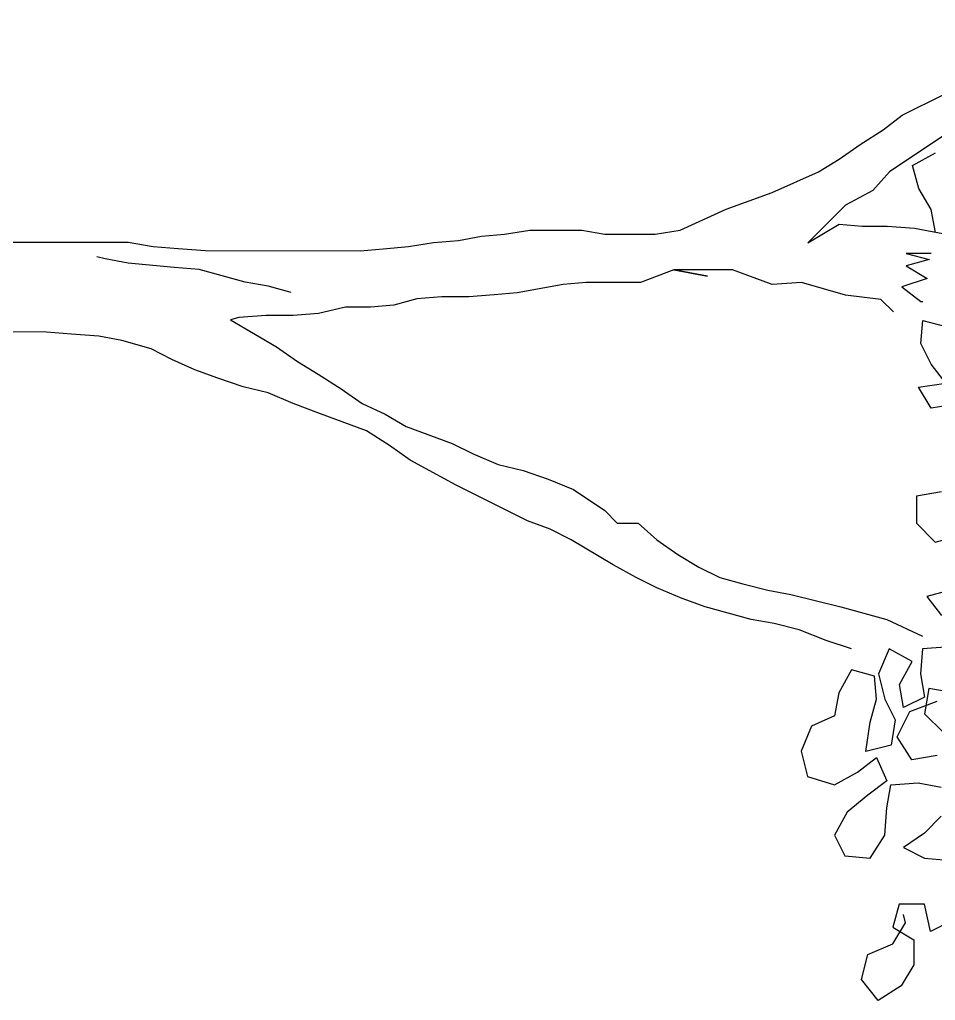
# Model space of a CAD drawing. Header units: feet. Extents: x 50754 to 76410, y 49660 to 67674.
# Drawn here: x 70100.73 to 70116.03, y 53461.13 to 53477.5 of the extents above; entities that cross this region are included whole.
import ezdxf

# ---------------------------------------------------------------- set-up
doc = ezdxf.new("R2010")
doc.units = ezdxf.units.FT
doc.linetypes.add('Amconstr', pattern=[9999, 9999, 0])
doc.layers.add('1_tree', color=3, linetype='Continuous')
doc.layers.add('MS GATE', color=1, linetype='Continuous')

# ---------------------------------------------------------------- blocks, each defined once
blk = doc.blocks.new('admin enlclave road')
at = {"layer": '1_tree', "color": 253}
for points in [[(44849.85661, -5386.27263), (44849.92797, -5386.26289), (44849.93792, -5386.26318), (44849.94776, -5386.26267), (44849.95842, -5386.26204), (44850.01843, -5386.25385), (44850.02724, -5386.25182), (44850.03686, -5386.24968), (44850.04637, -5386.24673), (44850.05599, -5386.24459), (44850.06469, -5386.24175), (44850.0735, -5386.23972), (44850.08301, -5386.23677), (44850.10328, -5386.234), (44850.11243, -5386.23441), (44850.13189, -5386.23175), (44850.1414, -5386.2288), (44850.15813, -5386.21825), (44850.17509, -5386.20933), (44850.19182, -5386.19879), (44850.19927, -5386.19281), (44850.2066, -5386.18603), (44850.21475, -5386.17914), (44850.22127, -5386.17246), (44850.23638, -5386.16214)], [(44850.35964, -5386.10897), (44850.34291, -5386.11951), (44850.33547, -5386.12548), (44850.32791, -5386.13064), (44850.31873, -5386.13603), (44850.31025, -5386.14049), (44850.3027, -5386.14565), (44850.2933, -5386.14941), (44850.28482, -5386.15387), (44850.26764, -5386.16118), (44850.25894, -5386.16402), (44850.25036, -5386.16767), (44850.23045, -5386.18525), (44850.23045, -5386.18525), (44850.2194, -5386.19502), (44850.2139, -5386.20321), (44850.20414, -5386.21032), (44850.19153, -5386.22691), (44850.2027, -5386.21795), (44850.21173, -5386.21755), (44850.22146, -5386.21622), (44850.23212, -5386.21559), (44850.2504, -5386.2164)], [(44850.24045, -5386.2161), (44850.23761, -5386.20741), (44850.23163, -5386.19996), (44850.22798, -5386.19137), (44850.23624, -5386.18529)], [(44850.25763, -5386.2815), (44850.24812, -5386.28445), (44850.24215, -5386.277), (44850.25247, -5386.27394), (44850.2458, -5386.26742), (44850.24064, -5386.25986), (44850.24023, -5386.25083), (44850.24948, -5386.25204)], [(44850.23993, -5386.22444), (44850.2302, -5386.22576), (44850.23945, -5386.22698), (44850.23086, -5386.23063), (44850.23964, -5386.23439), (44850.23035, -5386.23896), (44850.23842, -5386.24364), (44850.23923, -5386.24353)], [(44850.22843, -5386.24914), (44850.2229, -5386.24493), (44850.2089, -5386.24519), (44850.1912, -5386.24265), (44850.17996, -5386.24501), (44850.16378, -5386.24144), (44850.14107, -5386.24454), (44850.15438, -5386.2452), (44850.14107, -5386.24454), (44850.12876, -5386.25118), (44850.10767, -5386.25406), (44850.09886, -5386.25608), (44850.08147, -5386.26176), (44850.07266, -5386.26379), (44850.06303, -5386.26593), (44850.05249, -5386.26737), (44850.04287, -5386.26951), (44850.03428, -5386.27316), (44850.02547, -5386.27519), (44850.01574, -5386.27652), (44850.00553, -5386.28039), (44849.99591, -5386.28253), (44849.98537, -5386.28397), (44849.97494, -5386.28622), (44849.9718, -5386.28747)], [(44849.99388, -5386.27372), (44849.98463, -5386.2725), (44849.97549, -5386.2721), (44849.95698, -5386.26967), (44849.94714, -5386.27019), (44849.92908, -5386.271), (44849.91993, -5386.2706), (44849.91658, -5386.27023)], [(44849.9718, -5386.28747), (44849.98231, -5386.29182), (44849.99108, -5386.29558), (44849.99997, -5386.30015), (44850.00874, -5386.30391), (44850.01844, -5386.30837), (44850.02732, -5386.31294), (44850.0368, -5386.31577), (44850.04557, -5386.31953), (44850.0643, -5386.32358), (44850.07296, -5386.32653), (44850.08324, -5386.32926), (44850.09331, -5386.33036), (44850.10348, -5386.33228), (44850.11377, -5386.335), (44850.12704, -5386.34145), (44850.13257, -5386.34566), (44850.14068, -5386.34455), (44850.14886, -5386.35004), (44850.15775, -5386.35461), (44850.16652, -5386.35837), (44850.17518, -5386.36132), (44850.18444, -5386.36253), (44850.1945, -5386.36364), (44850.20364, -5386.36404), (44850.22377, -5386.36625), (44850.24227, -5386.36868), (44850.25695, -5386.37328)], [(44850.25661, -5386.31633), (44850.2471, -5386.31928), (44850.24854, -5386.32982), (44850.25683, -5386.33613), (44850.26542, -5386.33248)], [(44850.27364, -5386.35035), (44850.25647, -5386.35765), (44850.26314, -5386.36418)], [(44850.2721, -5386.39352), (44850.26215, -5386.39323), (44850.26185, -5386.40318), (44850.27015, -5386.40948)], [(44850.26893, -5386.41873), (44850.25942, -5386.42168), (44850.25253, -5386.41354), (44850.25607, -5386.40314), (44850.26606, -5386.39765)], [(44850.26804, -5386.3759), (44850.25761, -5386.37815), (44850.25813, -5386.38799), (44850.26097, -5386.39669), (44850.25341, -5386.40185), (44850.25057, -5386.39315), (44850.25422, -5386.38357), (44850.24464, -5386.37992), (44850.24191, -5386.39021), (44850.24567, -5386.39961), (44850.25083, -5386.40716), (44850.25054, -5386.41711), (44850.24114, -5386.42088), (44850.24121, -5386.4093), (44850.24243, -5386.40005), (44850.2404, -5386.39124), (44850.23115, -5386.39002), (44850.2275, -5386.39961), (44850.22709, -5386.40875), (44850.21873, -5386.41402), (44850.216, -5386.42431), (44850.21976, -5386.43371), (44850.23075, -5386.43551), (44850.239, -5386.42943), (44850.24553, -5386.42276), (44850.2508, -5386.43112), (44850.24428, -5386.4378), (44850.23705, -5386.44539), (44850.2334, -5386.45497), (44850.23857, -5386.46253), (44850.24841, -5386.46201), (44850.25287, -5386.45232), (44850.25224, -5386.44166), (44850.25264, -5386.43252), (44850.26307, -5386.43027), (44850.27222, -5386.43068)], [(44850.27377, -5386.44203), (44850.26816, -5386.4494), (44850.26083, -5386.45619), (44850.26949, -5386.45914), (44850.27852, -5386.45873)], [(44850.28336, -5386.48202), (44850.2758, -5386.48719), (44850.27193, -5386.47698), (44850.2622, -5386.4783), (44850.26098, -5386.48756), (44850.26976, -5386.49132), (44850.27108, -5386.50105), (44850.26732, -5386.50982), (44850.25918, -5386.51672), (44850.25158, -5386.50949), (44850.25269, -5386.49943), (44850.26187, -5386.49405), (44850.26563, -5386.48527), (44850.26437, -5386.48214)], [(44850.23004, -5386.38191), (44850.21986, -5386.38), (44850.20877, -5386.37738), (44850.1987, -5386.37628), (44850.18956, -5386.37587), (44850.17106, -5386.37344), (44850.16169, -5386.37142), (44850.15141, -5386.36869), (44850.14275, -5386.36574), (44850.13316, -5386.3621), (44850.11561, -5386.35458), (44850.10695, -5386.35163), (44850.09759, -5386.3496), (44850.06813, -5386.33958), (44850.04896, -5386.33229), (44850.04008, -5386.32772), (44850.03038, -5386.32326), (44850.01166, -5386.31921), (44850.00056, -5386.31659), (44849.99027, -5386.31386), (44849.98021, -5386.31276), (44849.97004, -5386.31084), (44849.96067, -5386.30882), (44849.9512, -5386.30598), (44849.94254, -5386.30303), (44849.93074, -5386.30134), (44849.9216, -5386.30093), (44849.91094, -5386.30156), (44849.9011, -5386.30208), (44849.80784, -5386.31481)]]:
    blk.add_lwpolyline(points, dxfattribs=at)

msp = doc.modelspace()

# ---------------------------------------------------------------- block references
at = {"layer": 'MS GATE', "linetype": 'Amconstr', "lineweight": 25, "xscale": 42.66674600251998, "yscale": 42.66674600251998, "zscale": 42.66674600251998, "rotation": 352.174150691152}
msp.add_blockref('admin enlclave road', (-1794383.54152, 541708.42207), dxfattribs=at)

doc.saveas('drawing.dxf')
